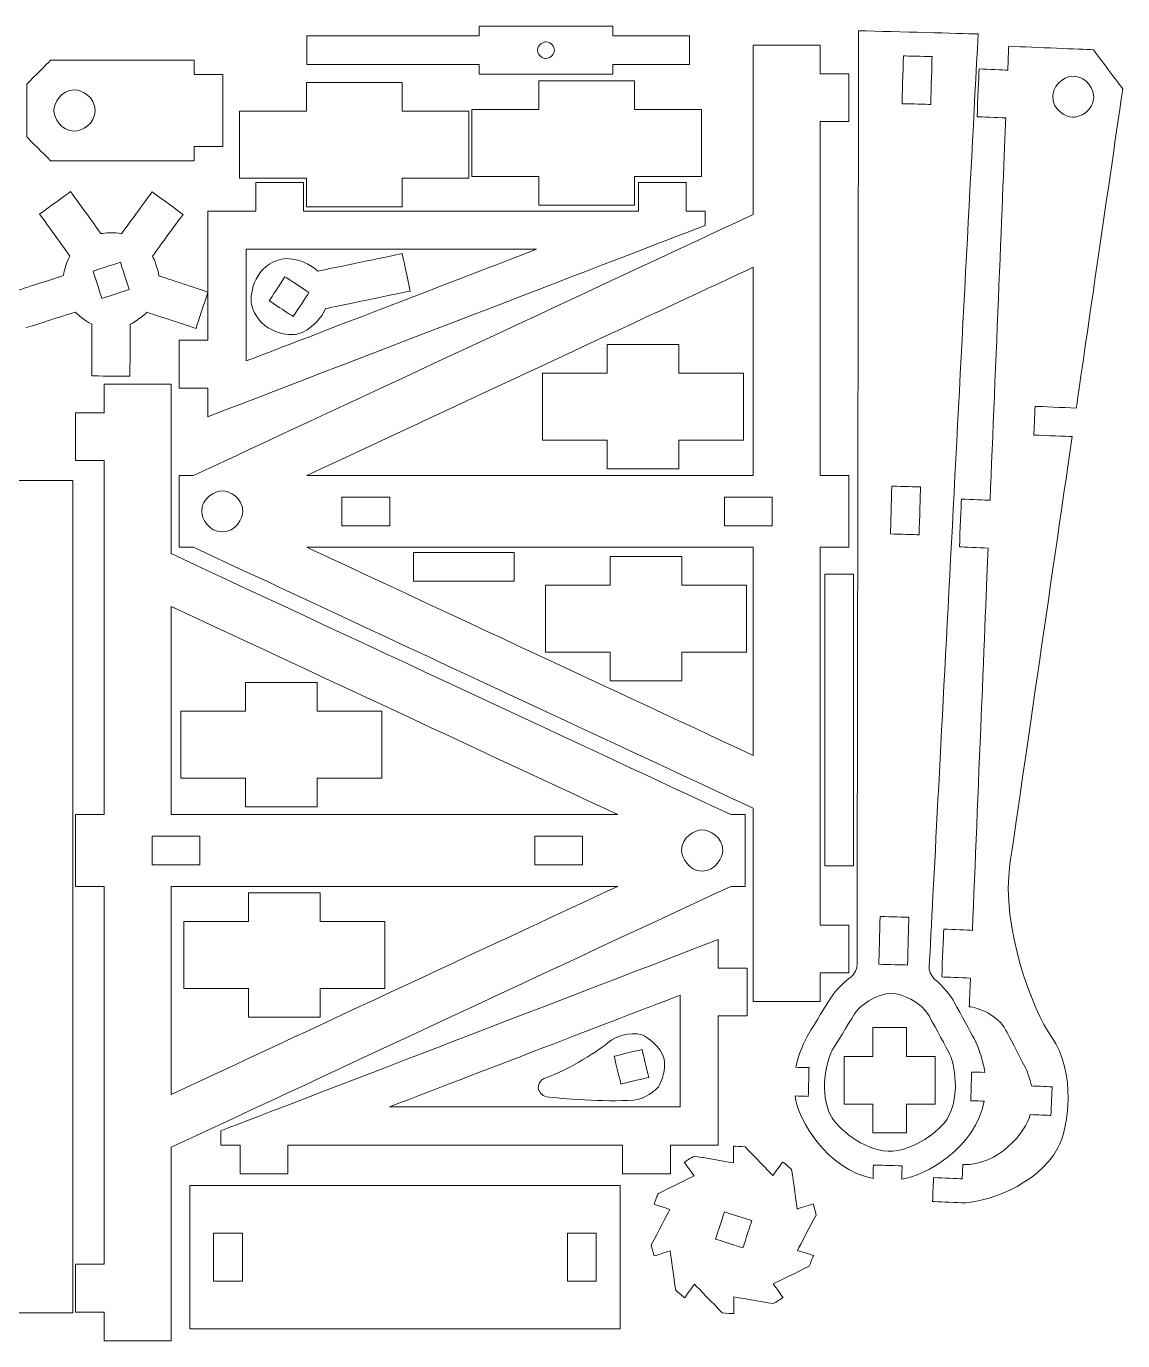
# Model space of a CAD drawing. Header units: millimetres. Extents: x -5059 to 5976, y -2595 to 3315.
# Drawn here: x 1336.5 to 1565.7, y -1954.3 to -1679.5 of the extents above; entities that cross this region are included whole.
import ezdxf

# ---------------------------------------------------------------- set-up
doc = ezdxf.new("R2010")
doc.units = ezdxf.units.MM
doc.header["$MEASUREMENT"] = 0
doc.layers.add('Layer 1', color=7, linetype='Continuous')
doc.layers.add('Make2D$visible$lines', color=7, linetype='Continuous')

msp = doc.modelspace()

# ---------------------------------------------------------------- linework, layer by layer
at = {"layer": 'Layer 1', "color": 18, "lineweight": 9}
for points in [[(1395.1363, -1687.4785), (1395.1363, -1685.4785), (1395.1363, -1682.4785), (1395.1363, -1681.4785)], [(1431.1363, -1681.4785), (1419.1363, -1681.4785), (1401.1363, -1681.4785), (1395.1363, -1681.4785)], [(1431.1363, -1679.4785), (1440.4696, -1679.4785), (1454.4696, -1679.4785), (1459.1363, -1679.4785)], [(1431.1363, -1681.4785), (1431.1363, -1680.8118), (1431.1363, -1679.8118), (1431.1363, -1679.4785)], [(1459.1363, -1679.4785), (1459.1363, -1680.1452), (1459.1363, -1681.1452), (1459.1363, -1681.4785)], [(1459.1363, -1681.4785), (1464.4696, -1681.4785), (1472.4696, -1681.4785), (1475.1363, -1681.4785)], [(1475.1363, -1681.4785), (1475.1363, -1683.4785), (1475.1363, -1686.4785), (1475.1363, -1687.4785)], [(1510.1738, -1875.8033), (1510.2798, -1810.6713), (1510.439, -1712.9731), (1510.492, -1680.4071)], [(1510.492, -1680.4071), (1518.8224, -1680.6321), (1531.3178, -1680.9696), (1535.4829, -1681.0821)], [(1535.4829, -1681.0821), (1532.073, -1746.1245), (1526.9583, -1843.6883), (1525.2534, -1876.2095)], [(1541.6776, -1688.6476), (1541.7459, -1686.9823), (1541.8486, -1684.4844), (1541.8828, -1683.6518)], [(1541.8828, -1683.6518), (1547.7823, -1683.8942), (1556.6315, -1684.2577), (1559.5812, -1684.379)], [(1559.5812, -1684.379), (1561.6241, -1687.1175), (1564.6885, -1691.2254), (1565.7099, -1692.5947)], [(1336.5654, -1691.5877), (1338.232, -1689.9211), (1340.732, -1687.4211), (1341.5654, -1686.5877)], [(1341.5654, -1686.5877), (1351.5654, -1686.5877), (1366.5654, -1686.5877), (1371.5654, -1686.5877)], [(1371.5654, -1686.5877), (1371.5654, -1687.5877), (1371.5654, -1689.0877), (1371.5654, -1689.5877)], [(1519.8535, -1685.6618), (1519.7635, -1688.9939), (1519.6285, -1693.992), (1519.5835, -1695.6581)], [(1525.8514, -1685.8238), (1523.8521, -1685.7698), (1520.8532, -1685.6888), (1519.8535, -1685.6618)], [(1525.5814, -1695.8201), (1525.6714, -1692.488), (1525.8064, -1687.4899), (1525.8514, -1685.8238)], [(1371.5654, -1689.5877), (1373.5654, -1689.5877), (1376.5654, -1689.5877), (1377.5654, -1689.5877)], [(1377.5654, -1689.5877), (1377.5654, -1694.5877), (1377.5654, -1702.0877), (1377.5654, -1704.5877)], [(1395.1363, -1687.4785), (1407.1363, -1687.4785), (1425.1363, -1687.4785), (1431.1363, -1687.4785)], [(1431.1363, -1689.4785), (1431.1363, -1688.8118), (1431.1363, -1687.8118), (1431.1363, -1687.4785)], [(1459.1363, -1689.4785), (1449.803, -1689.4785), (1435.803, -1689.4785), (1431.1363, -1689.4785)], [(1459.1363, -1687.4785), (1459.1363, -1688.1452), (1459.1363, -1689.1452), (1459.1363, -1689.4785)], [(1459.1363, -1687.4785), (1464.4696, -1687.4785), (1472.4696, -1687.4785), (1475.1363, -1687.4785)], [(1535.2721, -1698.3929), (1535.409, -1695.0623), (1535.6142, -1690.0665), (1535.6826, -1688.4012)], [(1535.6826, -1688.4012), (1537.6809, -1688.4834), (1540.6784, -1688.6065), (1541.6776, -1688.6476)], [(1336.5654, -1702.5877), (1336.5654, -1698.9211), (1336.5654, -1693.4211), (1336.5654, -1691.5877)], [(1415.0368, -1691.2343), (1408.3701, -1691.2343), (1398.3701, -1691.2343), (1395.0368, -1691.2343)], [(1395.0368, -1691.2343), (1395.0368, -1693.2343), (1395.0368, -1696.2343), (1395.0368, -1697.2343)], [(1415.0368, -1697.2343), (1415.0368, -1695.2343), (1415.0368, -1692.2343), (1415.0368, -1691.2343)], [(1463.6367, -1690.8909), (1456.97, -1690.8909), (1446.97, -1690.8909), (1443.6367, -1690.8909)], [(1443.6367, -1690.8909), (1443.6367, -1692.8909), (1443.6367, -1695.8909), (1443.6367, -1696.8909)], [(1463.6367, -1696.8909), (1463.6367, -1694.8909), (1463.6367, -1691.8909), (1463.6367, -1690.8909)], [(1565.7099, -1692.5947), (1562.475, -1714.8282), (1557.6226, -1748.1786), (1556.0051, -1759.2953)], [(1381.0368, -1697.2343), (1381.0368, -1701.901), (1381.0368, -1708.901), (1381.0368, -1711.2343)], [(1395.0368, -1697.2343), (1390.3701, -1697.2343), (1383.3701, -1697.2343), (1381.0368, -1697.2343)], [(1429.0368, -1697.2343), (1424.3701, -1697.2343), (1417.3701, -1697.2343), (1415.0368, -1697.2343)], [(1429.0368, -1711.2343), (1429.0368, -1706.5676), (1429.0368, -1699.5676), (1429.0368, -1697.2343)], [(1429.6367, -1696.8909), (1429.6367, -1701.5576), (1429.6367, -1708.5576), (1429.6367, -1710.8909)], [(1443.6367, -1696.8909), (1438.97, -1696.8909), (1431.97, -1696.8909), (1429.6367, -1696.8909)], [(1477.6367, -1696.8909), (1472.97, -1696.8909), (1465.97, -1696.8909), (1463.6367, -1696.8909)], [(1477.6367, -1710.8909), (1477.6367, -1706.2242), (1477.6367, -1699.2242), (1477.6367, -1696.8909)], [(1519.5835, -1695.6581), (1521.5828, -1695.7121), (1524.5817, -1695.7931), (1525.5814, -1695.8201)], [(1541.267, -1698.6392), (1539.2687, -1698.557), (1536.2712, -1698.4339), (1535.2721, -1698.3929)], [(1537.983, -1778.5717), (1539.0777, -1751.9275), (1540.7197, -1711.9612), (1541.267, -1698.6392)], [(1341.5654, -1707.5877), (1339.8987, -1705.9211), (1337.3987, -1703.4211), (1336.5654, -1702.5877)], [(1371.5654, -1704.5877), (1371.5654, -1705.5877), (1371.5654, -1707.0877), (1371.5654, -1707.5877)], [(1377.5654, -1704.5877), (1375.5654, -1704.5877), (1372.5654, -1704.5877), (1371.5654, -1704.5877)], [(1371.5654, -1707.5877), (1361.5654, -1707.5877), (1346.5654, -1707.5877), (1341.5654, -1707.5877)], [(1381.0368, -1711.2343), (1385.7035, -1711.2343), (1392.7035, -1711.2343), (1395.0368, -1711.2343)], [(1384.4477, -1712.1076), (1384.4477, -1714.1076), (1384.4477, -1717.1076), (1384.4477, -1718.1076)], [(1394.4477, -1712.1076), (1391.1144, -1712.1076), (1386.1144, -1712.1076), (1384.4477, -1712.1076)], [(1394.4477, -1718.1076), (1394.4477, -1716.1076), (1394.4477, -1713.1076), (1394.4477, -1712.1076)], [(1395.0368, -1711.2343), (1395.0368, -1713.2343), (1395.0368, -1716.2343), (1395.0368, -1717.2343)], [(1415.0368, -1717.2343), (1415.0368, -1715.2343), (1415.0368, -1712.2343), (1415.0368, -1711.2343)], [(1415.0368, -1711.2343), (1419.7035, -1711.2343), (1426.7035, -1711.2343), (1429.0368, -1711.2343)], [(1429.6367, -1710.8909), (1434.3034, -1710.8909), (1441.3034, -1710.8909), (1443.6367, -1710.8909)], [(1443.6367, -1710.8909), (1443.6367, -1712.8909), (1443.6367, -1715.8909), (1443.6367, -1716.8909)], [(1463.6367, -1716.8909), (1463.6367, -1714.8909), (1463.6367, -1711.8909), (1463.6367, -1710.8909)], [(1463.6367, -1710.8909), (1468.3034, -1710.8909), (1475.3034, -1710.8909), (1477.6367, -1710.8909)], [(1464.4477, -1712.1076), (1464.4477, -1714.1076), (1464.4477, -1717.1076), (1464.4477, -1718.1076)], [(1474.4477, -1712.1076), (1471.1144, -1712.1076), (1466.1144, -1712.1076), (1464.4477, -1712.1076)], [(1474.4477, -1718.1076), (1474.4477, -1716.1076), (1474.4477, -1713.1076), (1474.4477, -1712.1076)], [(1339.2671, -1718.7282), (1341.4291, -1717.1671), (1344.672, -1714.8255), (1345.753, -1714.0449)], [(1345.753, -1714.0449), (1347.8673, -1716.973), (1351.0387, -1721.3651), (1352.0959, -1722.8292)], [(1356.398, -1722.8418), (1358.5294, -1719.9261), (1361.7265, -1715.5527), (1362.7922, -1714.0949)], [(1362.7922, -1714.0949), (1364.945, -1715.6686), (1368.1742, -1718.0293), (1369.2505, -1718.8161)], [(1395.0368, -1717.2343), (1401.7035, -1717.2343), (1411.7035, -1717.2343), (1415.0368, -1717.2343)], [(1443.6367, -1716.8909), (1450.3034, -1716.8909), (1460.3034, -1716.8909), (1463.6367, -1716.8909)], [(1345.61, -1727.5124), (1343.4957, -1724.5844), (1340.3243, -1720.1923), (1339.2671, -1718.7282)], [(1369.2505, -1718.8161), (1367.1191, -1721.7318), (1363.922, -1726.1052), (1362.8563, -1727.563)], [(1374.4477, -1718.1076), (1374.4477, -1727.1076), (1374.4477, -1740.6076), (1374.4477, -1745.1076)], [(1384.4477, -1718.1076), (1381.1144, -1718.1076), (1376.1144, -1718.1076), (1374.4477, -1718.1076)], [(1464.4477, -1718.1076), (1441.1144, -1718.1076), (1406.1144, -1718.1076), (1394.4477, -1718.1076)], [(1478.4477, -1718.1076), (1477.1144, -1718.1076), (1475.1144, -1718.1076), (1474.4477, -1718.1076)], [(1478.4477, -1721.1076), (1478.4477, -1720.1076), (1478.4477, -1718.6076), (1478.4477, -1718.1076)], [(1356.398, -1722.8418), (1354.9649, -1722.5217), (1352.8133, -1722.6733), (1352.0959, -1722.8292)], [(1374.4477, -1761.1076), (1409.1144, -1747.7743), (1461.1144, -1727.7743), (1478.4477, -1721.1076)], [(1344.2685, -1731.6001), (1344.4156, -1730.1391), (1345.2363, -1728.1445), (1345.61, -1727.5124)], [(1364.1737, -1731.6585), (1364.0353, -1730.1966), (1363.2262, -1728.1972), (1362.8563, -1727.563)], [(1382.4477, -1749.4594), (1382.4477, -1741.6755), (1382.4477, -1729.9996), (1382.4477, -1726.1076)], [(1382.4477, -1726.1076), (1402.6859, -1726.1076), (1433.0432, -1726.1076), (1443.1623, -1726.1076)], [(1443.1623, -1726.1076), (1422.9241, -1733.8916), (1392.5668, -1745.5674), (1382.4477, -1749.4594)], [(1389.806, -1728.1704), (1392.821, -1727.5447), (1396.3778, -1729.5301), (1397.4024, -1730.6792)], [(1397.4024, -1730.6792), (1403.3008, -1729.4551), (1412.1481, -1727.619), (1415.0973, -1727.007)], [(1415.0973, -1727.007), (1415.6391, -1729.618), (1416.4519, -1733.5346), (1416.7228, -1734.8401)], [(1356.1555, -1728.8268), (1354.2516, -1729.4392), (1351.3957, -1730.3579), (1350.4437, -1730.6641)], [(1350.4437, -1730.6641), (1351.0562, -1732.568), (1351.9749, -1735.4239), (1352.2811, -1736.3759)], [(1357.9929, -1734.5385), (1357.3804, -1732.6346), (1356.4617, -1729.7787), (1356.1555, -1728.8268)], [(1333.9542, -1734.918), (1337.3923, -1733.8121), (1342.5495, -1732.1531), (1344.2685, -1731.6001)], [(1364.1737, -1731.6585), (1367.6053, -1732.7846), (1372.7527, -1734.4738), (1374.4684, -1735.0368)], [(1390.5695, -1731.8494), (1389.4722, -1733.5215), (1387.8262, -1736.0296), (1387.2775, -1736.8656)], [(1395.5857, -1735.1414), (1393.9137, -1734.0441), (1391.4056, -1732.3981), (1390.5695, -1731.8494)], [(1352.2811, -1736.3759), (1354.185, -1735.7634), (1357.0409, -1734.8447), (1357.9929, -1734.5385)], [(1374.4684, -1735.0368), (1373.637, -1737.5705), (1372.3897, -1741.3711), (1371.974, -1742.638)], [(1392.2937, -1740.1576), (1393.3911, -1738.4856), (1395.0371, -1735.9775), (1395.5857, -1735.1414)], [(1416.7228, -1734.8401), (1410.8246, -1736.0642), (1401.9772, -1737.9003), (1399.028, -1738.5123)], [(1346.7184, -1739.2158), (1343.2803, -1740.3218), (1338.1231, -1741.9807), (1336.404, -1742.5337)], [(1346.7184, -1739.2158), (1347.6896, -1740.3171), (1349.5194, -1741.4591), (1350.1914, -1741.7547)], [(1358.1914, -1741.7782), (1359.539, -1741.1947), (1361.1905, -1739.8074), (1361.6793, -1739.2596)], [(1371.974, -1742.638), (1368.5424, -1741.5119), (1363.3951, -1739.8227), (1361.6793, -1739.2596)], [(1387.2775, -1736.8656), (1388.9496, -1737.9629), (1391.4577, -1739.609), (1392.2937, -1740.1576)], [(1393.0572, -1743.8366), (1396.0722, -1743.2109), (1398.5453, -1739.9742), (1399.028, -1738.5123)], [(1350.1597, -1752.5895), (1350.1703, -1748.9779), (1350.1861, -1743.5605), (1350.1914, -1741.7547)], [(1358.1914, -1741.7782), (1358.1808, -1745.3898), (1358.1649, -1750.8072), (1358.1596, -1752.613)], [(1368.4477, -1745.1076), (1368.4477, -1748.441), (1368.4477, -1753.441), (1368.4477, -1755.1076)], [(1374.4477, -1745.1076), (1372.4477, -1745.1076), (1369.4477, -1745.1076), (1368.4477, -1745.1076)], [(1472.9184, -1745.9824), (1467.9184, -1745.9824), (1460.4184, -1745.9824), (1457.9184, -1745.9824)], [(1457.9184, -1745.9824), (1457.9184, -1747.9824), (1457.9184, -1750.9824), (1457.9184, -1751.9824)], [(1472.9184, -1751.9824), (1472.9184, -1749.9824), (1472.9184, -1746.9824), (1472.9184, -1745.9824)], [(1358.1596, -1752.613), (1355.493, -1752.6051), (1351.493, -1752.5934), (1350.1597, -1752.5895)], [(1457.9184, -1751.9824), (1453.4184, -1751.9824), (1446.6684, -1751.9824), (1444.4184, -1751.9824)], [(1444.4184, -1751.9824), (1444.4184, -1756.6491), (1444.4184, -1763.6491), (1444.4184, -1765.9824)], [(1486.4184, -1751.9824), (1481.9184, -1751.9824), (1475.1684, -1751.9824), (1472.9184, -1751.9824)], [(1486.4184, -1765.9824), (1486.4184, -1761.3158), (1486.4184, -1754.3158), (1486.4184, -1751.9824)], [(1368.4477, -1755.1076), (1370.4477, -1755.1076), (1373.4477, -1755.1076), (1374.4477, -1755.1076)], [(1374.4477, -1755.1076), (1374.4477, -1757.1076), (1374.4477, -1760.1076), (1374.4477, -1761.1076)], [(1547.3896, -1758.9414), (1547.3075, -1760.9396), (1547.1843, -1763.9371), (1547.1432, -1764.9363)], [(1556.0051, -1759.2953), (1553.1332, -1759.1773), (1548.8254, -1759.0003), (1547.3896, -1758.9414)], [(1444.4184, -1765.9824), (1448.9184, -1765.9824), (1455.6684, -1765.9824), (1457.9184, -1765.9824)], [(1457.9184, -1765.9824), (1457.9184, -1767.9824), (1457.9184, -1770.9824), (1457.9184, -1771.9824)], [(1472.9184, -1771.9824), (1472.9184, -1769.9824), (1472.9184, -1766.9824), (1472.9184, -1765.9824)], [(1472.9184, -1765.9824), (1477.4184, -1765.9824), (1484.1684, -1765.9824), (1486.4184, -1765.9824)], [(1555.1365, -1765.2647), (1550.8011, -1795.0617), (1544.298, -1839.7571), (1542.1303, -1854.6556)], [(1547.1432, -1764.9363), (1549.8076, -1765.0458), (1553.8043, -1765.2099), (1555.1365, -1765.2647)], [(1457.9184, -1771.9824), (1462.9184, -1771.9824), (1470.4184, -1771.9824), (1472.9184, -1771.9824)], [(1311.1824, -1774.469), (1322.8491, -1774.469), (1340.3491, -1774.469), (1346.1824, -1774.469)], [(1346.1824, -1774.469), (1346.1824, -1832.469), (1346.1824, -1919.469), (1346.1824, -1948.469)], [(1517.4236, -1775.629), (1517.3336, -1778.961), (1517.1986, -1783.9592), (1517.1536, -1785.6253)], [(1523.4214, -1775.791), (1521.4221, -1775.737), (1518.4232, -1775.656), (1517.4236, -1775.629)], [(1523.1514, -1785.7873), (1523.2414, -1782.4552), (1523.3764, -1777.457), (1523.4214, -1775.791)], [(1531.5775, -1788.317), (1531.7143, -1784.9864), (1531.9196, -1779.9907), (1531.988, -1778.3254)], [(1531.988, -1778.3254), (1533.9863, -1778.4075), (1536.9837, -1778.5306), (1537.983, -1778.5717)], [(1517.1536, -1785.6253), (1519.1529, -1785.6793), (1522.1518, -1785.7603), (1523.1514, -1785.7873)], [(1537.5724, -1788.5633), (1535.5742, -1788.4812), (1532.5767, -1788.358), (1531.5775, -1788.317)], [(1534.2883, -1868.4959), (1535.383, -1841.8517), (1537.025, -1801.8853), (1537.5724, -1788.5633)], [(1417.4502, -1795.4866), (1417.4502, -1793.4866), (1417.4502, -1790.4866), (1417.4502, -1789.4866)], [(1438.4502, -1789.4866), (1431.4502, -1789.4866), (1420.9502, -1789.4866), (1417.4502, -1789.4866)], [(1438.4502, -1789.4866), (1438.4502, -1791.4866), (1438.4502, -1794.4866), (1438.4502, -1795.4866)], [(1473.5629, -1790.3171), (1468.5629, -1790.3171), (1461.0629, -1790.3171), (1458.5629, -1790.3171)], [(1458.5629, -1790.3171), (1458.5629, -1792.3171), (1458.5629, -1795.3171), (1458.5629, -1796.3171)], [(1473.5629, -1796.3171), (1473.5629, -1794.3171), (1473.5629, -1791.3171), (1473.5629, -1790.3171)], [(1509.4574, -1793.9937), (1507.4574, -1793.9937), (1504.4574, -1793.9937), (1503.4574, -1793.9937)], [(1503.4574, -1793.9937), (1503.4574, -1814.327), (1503.4574, -1844.827), (1503.4574, -1854.9937)], [(1509.4574, -1854.9937), (1509.4574, -1834.6604), (1509.4574, -1804.1604), (1509.4574, -1793.9937)], [(1417.4502, -1795.4866), (1424.4502, -1795.4866), (1434.9502, -1795.4866), (1438.4502, -1795.4866)], [(1458.5629, -1796.3171), (1454.0629, -1796.3171), (1447.3129, -1796.3171), (1445.0629, -1796.3171)], [(1445.0629, -1796.3171), (1445.0629, -1800.9838), (1445.0629, -1807.9838), (1445.0629, -1810.3171)], [(1487.0629, -1796.3171), (1482.5629, -1796.3171), (1475.8129, -1796.3171), (1473.5629, -1796.3171)], [(1487.0629, -1810.3171), (1487.0629, -1805.6505), (1487.0629, -1798.6505), (1487.0629, -1796.3171)], [(1445.0629, -1810.3171), (1449.5629, -1810.3171), (1456.3129, -1810.3171), (1458.5629, -1810.3171)], [(1458.5629, -1810.3171), (1458.5629, -1812.3171), (1458.5629, -1815.3171), (1458.5629, -1816.3171)], [(1473.5629, -1816.3171), (1473.5629, -1814.3171), (1473.5629, -1811.3171), (1473.5629, -1810.3171)], [(1473.5629, -1810.3171), (1478.0629, -1810.3171), (1484.8129, -1810.3171), (1487.0629, -1810.3171)], [(1458.5629, -1816.3171), (1463.5629, -1816.3171), (1471.0629, -1816.3171), (1473.5629, -1816.3171)], [(1397.3018, -1816.6601), (1392.3018, -1816.6601), (1384.8018, -1816.6601), (1382.3018, -1816.6601)], [(1382.3018, -1816.6601), (1382.3018, -1818.6601), (1382.3018, -1821.6601), (1382.3018, -1822.6601)], [(1397.3018, -1822.6601), (1397.3018, -1820.6601), (1397.3018, -1817.6601), (1397.3018, -1816.6601)], [(1382.3018, -1822.6601), (1377.8018, -1822.6601), (1371.0518, -1822.6601), (1368.8018, -1822.6601)], [(1368.8018, -1822.6601), (1368.8018, -1827.3268), (1368.8018, -1834.3268), (1368.8018, -1836.6601)], [(1410.8018, -1822.6601), (1406.3018, -1822.6601), (1399.5518, -1822.6601), (1397.3018, -1822.6601)], [(1410.8018, -1836.6601), (1410.8018, -1831.9935), (1410.8018, -1824.9935), (1410.8018, -1822.6601)], [(1368.8018, -1836.6601), (1373.3018, -1836.6601), (1380.0518, -1836.6601), (1382.3018, -1836.6601)], [(1382.3018, -1836.6601), (1382.3018, -1838.6601), (1382.3018, -1841.6601), (1382.3018, -1842.6601)], [(1397.3018, -1842.6601), (1397.3018, -1840.6601), (1397.3018, -1837.6601), (1397.3018, -1836.6601)], [(1397.3018, -1836.6601), (1401.8018, -1836.6601), (1408.5518, -1836.6601), (1410.8018, -1836.6601)], [(1382.3018, -1842.6601), (1387.3018, -1842.6601), (1394.8018, -1842.6601), (1397.3018, -1842.6601)], [(1503.4574, -1854.9937), (1505.4574, -1854.9937), (1508.4574, -1854.9937), (1509.4574, -1854.9937)], [(1542.1303, -1854.6556), (1540.2114, -1867.8437), (1546.9541, -1885.3137), (1550.8053, -1890.7517)], [(1397.9463, -1860.642), (1392.9463, -1860.642), (1385.4463, -1860.642), (1382.9463, -1860.642)], [(1382.9463, -1860.642), (1382.9463, -1862.642), (1382.9463, -1865.642), (1382.9463, -1866.642)], [(1397.9463, -1866.642), (1397.9463, -1864.642), (1397.9463, -1861.642), (1397.9463, -1860.642)], [(1514.9936, -1865.5961), (1514.9036, -1868.9282), (1514.7686, -1873.9264), (1514.7236, -1875.5925)], [(1520.9914, -1865.7581), (1518.9922, -1865.7041), (1515.9932, -1865.6231), (1514.9936, -1865.5961)], [(1520.7214, -1875.7545), (1520.8114, -1872.4224), (1520.9464, -1867.4242), (1520.9914, -1865.7581)], [(1382.9463, -1866.642), (1378.4463, -1866.642), (1371.6963, -1866.642), (1369.4463, -1866.642)], [(1369.4463, -1866.642), (1369.4463, -1871.3087), (1369.4463, -1878.3087), (1369.4463, -1880.642)], [(1411.4463, -1866.642), (1406.9463, -1866.642), (1400.1963, -1866.642), (1397.9463, -1866.642)], [(1411.4463, -1880.642), (1411.4463, -1875.9754), (1411.4463, -1868.9754), (1411.4463, -1866.642)], [(1527.8828, -1878.2411), (1528.0197, -1874.9106), (1528.225, -1869.9148), (1528.2934, -1868.2495)], [(1528.2934, -1868.2495), (1530.2916, -1868.3316), (1533.2891, -1868.4548), (1534.2883, -1868.4959)], [(1481.1657, -1870.4042), (1446.499, -1883.7375), (1394.499, -1903.7375), (1377.1657, -1910.4042)], [(1481.1657, -1876.4042), (1481.1657, -1874.4042), (1481.1657, -1871.4042), (1481.1657, -1870.4042)], [(1487.1657, -1876.4042), (1485.1657, -1876.4042), (1482.1657, -1876.4042), (1481.1657, -1876.4042)], [(1487.1657, -1886.4042), (1487.1657, -1883.0708), (1487.1657, -1878.0708), (1487.1657, -1876.4042)], [(1508.8649, -1878.2764), (1509.7358, -1877.682), (1510.1729, -1876.3305), (1510.1738, -1875.8033)], [(1514.7236, -1875.5925), (1516.7229, -1875.6465), (1519.7218, -1875.7275), (1520.7214, -1875.7545)], [(1525.2534, -1876.2106), (1525.1981, -1877.2638), (1526.0084, -1878.4308), (1526.4273, -1878.751)], [(1504.5344, -1882.82), (1505.6537, -1880.9968), (1507.9807, -1878.8795), (1508.8644, -1878.2767)], [(1526.4273, -1878.751), (1528.1266, -1880.0502), (1529.9956, -1882.5804), (1530.5052, -1883.5207)], [(1533.8777, -1878.4874), (1531.8795, -1878.4053), (1528.882, -1878.2822), (1527.8828, -1878.2411)], [(1533.6315, -1884.4823), (1533.7136, -1882.4841), (1533.8367, -1879.4866), (1533.8777, -1878.4874)], [(1369.4463, -1880.642), (1373.9463, -1880.642), (1380.6963, -1880.642), (1382.9463, -1880.642)], [(1382.9463, -1880.642), (1382.9463, -1882.642), (1382.9463, -1885.642), (1382.9463, -1886.642)], [(1397.9463, -1886.642), (1397.9463, -1884.642), (1397.9463, -1881.642), (1397.9463, -1880.642)], [(1397.9463, -1880.642), (1402.4463, -1880.642), (1409.1963, -1880.642), (1411.4463, -1880.642)], [(1412.4511, -1905.4042), (1432.6893, -1897.6203), (1463.0466, -1885.9444), (1473.1657, -1882.0524)], [(1473.1657, -1882.0524), (1473.1657, -1889.8363), (1473.1657, -1901.5122), (1473.1657, -1905.4042)], [(1500.0039, -1890.1996), (1501.514, -1887.7397), (1503.7793, -1884.05), (1504.5344, -1882.82)], [(1530.5057, -1883.5215), (1531.8811, -1886.0596), (1533.944, -1889.8666), (1534.6317, -1891.1357)], [(1541.2344, -1889.2986), (1539.627, -1886.23), (1535.362, -1884.5534), (1533.6315, -1884.4823)], [(1382.9463, -1886.642), (1387.9463, -1886.642), (1395.4463, -1886.642), (1397.9463, -1886.642)], [(1481.1657, -1886.4042), (1483.1657, -1886.4042), (1486.1657, -1886.4042), (1487.1657, -1886.4042)], [(1481.1657, -1913.4042), (1481.1657, -1904.4042), (1481.1657, -1890.9042), (1481.1657, -1886.4042)], [(1509.6477, -1885.9592), (1508.1375, -1888.4191), (1505.8722, -1892.1088), (1505.1171, -1893.3388)], [(1529.356, -1893.9935), (1527.9809, -1891.4556), (1525.9181, -1887.649), (1525.2305, -1886.3801)], [(1497.362, -1897.1316), (1497.8065, -1894.655), (1499.3452, -1891.2725), (1500.0033, -1890.2004)], [(1520.4995, -1888.8406), (1518.1662, -1888.8406), (1514.6662, -1888.8406), (1513.4995, -1888.8406)], [(1513.4995, -1888.8406), (1513.4995, -1890.8406), (1513.4995, -1893.8406), (1513.4995, -1894.8406)], [(1520.4995, -1894.8406), (1520.4995, -1892.8406), (1520.4995, -1889.8406), (1520.4995, -1888.8406)], [(1545.253, -1896.9699), (1543.9134, -1894.4128), (1541.9042, -1890.5771), (1541.2344, -1889.2986)], [(1444.8946, -1899.4011), (1449.9169, -1897.7384), (1456.4352, -1893.4529), (1458.4388, -1891.7259)], [(1465.2114, -1893.4018), (1463.2685, -1893.8764), (1460.3542, -1894.5884), (1459.3828, -1894.8257)], [(1466.6352, -1899.2304), (1466.1606, -1897.2876), (1465.4487, -1894.3733), (1465.2114, -1893.4018)], [(1534.6317, -1891.1357), (1535.8303, -1893.3475), (1536.7398, -1896.95), (1536.895, -1898.1983)], [(1459.3828, -1894.8257), (1459.8574, -1896.7686), (1460.5693, -1899.6829), (1460.8066, -1900.6543)], [(1513.4995, -1894.8406), (1511.4995, -1894.8406), (1508.4995, -1894.8406), (1507.4995, -1894.8406)], [(1507.4995, -1894.8406), (1507.4995, -1898.1739), (1507.4995, -1903.1739), (1507.4995, -1904.8406)], [(1526.4995, -1894.8406), (1524.4995, -1894.8406), (1521.4995, -1894.8406), (1520.4995, -1894.8406)], [(1526.4995, -1904.8406), (1526.4995, -1901.5072), (1526.4995, -1896.5072), (1526.4995, -1894.8406)], [(1500.1347, -1897.2065), (1499.2106, -1897.1815), (1497.8242, -1897.1441), (1497.362, -1897.1316)], [(1499.9727, -1903.2043), (1500.0267, -1901.205), (1500.1077, -1898.2061), (1500.1347, -1897.2065)], [(1534.1223, -1898.1245), (1534.0683, -1900.1237), (1533.9873, -1903.1227), (1533.9603, -1904.1223)], [(1536.895, -1898.1994), (1535.9709, -1898.1744), (1534.5845, -1898.137), (1534.1223, -1898.1245)], [(1546.638, -1901.0303), (1546.3861, -1899.6052), (1545.5888, -1897.6109), (1545.253, -1896.9699)], [(1460.8066, -1900.6543), (1462.7495, -1900.1797), (1465.6638, -1899.4677), (1466.6352, -1899.2304)], [(1550.9595, -1901.2078), (1549.5189, -1901.1486), (1547.3582, -1901.0599), (1546.638, -1901.0303)], [(1550.7132, -1907.2028), (1550.7953, -1905.2044), (1550.9184, -1902.207), (1550.9595, -1901.2078)], [(1463.4353, -1904.015), (1457.3455, -1904.3867), (1448.2607, -1903.7105), (1445.2407, -1903.2797)], [(1513.5147, -1920.3499), (1503.8487, -1918.6152), (1497.8052, -1908.0022), (1497.2, -1903.1294)], [(1497.2, -1903.1294), (1498.1243, -1903.1544), (1499.5106, -1903.1918), (1499.9727, -1903.2043)], [(1536.733, -1904.1972), (1534.9984, -1913.8632), (1524.3855, -1919.9066), (1519.5128, -1920.5119)], [(1533.9603, -1904.1223), (1534.8846, -1904.1472), (1536.271, -1904.1847), (1536.733, -1904.1972)], [(1473.1657, -1905.4042), (1452.9275, -1905.4042), (1422.5702, -1905.4042), (1412.4511, -1905.4042)], [(1507.4995, -1904.8406), (1509.4995, -1904.8406), (1512.4995, -1904.8406), (1513.4995, -1904.8406)], [(1513.4995, -1904.8406), (1513.4995, -1906.8406), (1513.4995, -1909.8406), (1513.4995, -1910.8406)], [(1520.4995, -1910.8406), (1520.4995, -1908.8406), (1520.4995, -1905.8406), (1520.4995, -1904.8406)], [(1520.4995, -1904.8406), (1522.4995, -1904.8406), (1525.4995, -1904.8406), (1526.4995, -1904.8406)], [(1532.2767, -1917.4545), (1539.7782, -1917.7627), (1545.4373, -1910.6557), (1546.3916, -1907.0252)], [(1546.3916, -1907.0252), (1547.8322, -1907.0844), (1549.9929, -1907.1732), (1550.7132, -1907.2028)], [(1377.1657, -1910.4042), (1377.1657, -1911.4042), (1377.1657, -1912.9042), (1377.1657, -1913.4042)], [(1513.4995, -1910.8406), (1515.8328, -1910.8406), (1519.3328, -1910.8406), (1520.4995, -1910.8406)], [(1377.1657, -1913.4042), (1378.499, -1913.4042), (1380.499, -1913.4042), (1381.1657, -1913.4042)], [(1381.1657, -1913.4042), (1381.1657, -1915.4042), (1381.1657, -1918.4042), (1381.1657, -1919.4042)], [(1391.1657, -1913.4042), (1414.499, -1913.4042), (1449.499, -1913.4042), (1461.1657, -1913.4042)], [(1391.1657, -1919.4042), (1391.1657, -1917.4042), (1391.1657, -1914.4042), (1391.1657, -1913.4042)], [(1461.1657, -1913.4042), (1461.1657, -1915.4042), (1461.1657, -1918.4042), (1461.1657, -1919.4042)], [(1471.1657, -1919.4042), (1471.1657, -1917.4042), (1471.1657, -1914.4042), (1471.1657, -1913.4042)], [(1471.1657, -1913.4042), (1474.499, -1913.4042), (1479.499, -1913.4042), (1481.1657, -1913.4042)], [(1486.7582, -1913.7863), (1485.9516, -1913.6756), (1484.734, -1913.6226), (1484.3269, -1913.6238)], [(1484.3371, -1917.1238), (1484.3337, -1915.9571), (1484.3286, -1914.2071), (1484.3269, -1913.6238)], [(1486.7582, -1913.7863), (1488.6968, -1915.782), (1491.6046, -1918.7756), (1492.5739, -1919.7734)], [(1476.113, -1915.6985), (1475.3953, -1916.0831), (1474.3791, -1916.7559), (1474.0505, -1916.9962)], [(1476.116, -1919.8217), (1475.4275, -1918.8798), (1474.3947, -1917.4671), (1474.0505, -1916.9962)], [(1476.113, -1915.6985), (1478.8544, -1916.1736), (1482.9664, -1916.8862), (1484.3371, -1917.1238)], [(1492.5739, -1919.7734), (1493.2569, -1918.8276), (1494.2814, -1917.4088), (1494.6229, -1916.9358)], [(1496.4944, -1918.4965), (1495.9068, -1917.9327), (1494.9529, -1917.1742), (1494.6229, -1916.9358)], [(1513.5896, -1917.5772), (1513.5647, -1918.5015), (1513.5272, -1919.8877), (1513.5147, -1920.3499)], [(1519.5874, -1917.7392), (1517.5882, -1917.6852), (1514.5893, -1917.6042), (1513.5896, -1917.5772)], [(1519.5126, -1920.5108), (1519.5375, -1919.5869), (1519.575, -1918.2011), (1519.5874, -1917.7392)], [(1532.1536, -1920.452), (1532.1947, -1919.4528), (1532.2562, -1917.9541), (1532.2767, -1917.4545)], [(1381.1657, -1919.4042), (1384.499, -1919.4042), (1389.499, -1919.4042), (1391.1657, -1919.4042)], [(1461.1657, -1919.4042), (1464.499, -1919.4042), (1469.499, -1919.4042), (1471.1657, -1919.4042)], [(1468.6248, -1923.5026), (1471.1219, -1922.2756), (1474.8675, -1920.4352), (1476.116, -1919.8217)], [(1496.4944, -1918.4965), (1496.8896, -1921.2505), (1497.4826, -1925.3815), (1497.6802, -1926.7585)], [(1525.9534, -1925.2014), (1526.0218, -1923.5362), (1526.1244, -1921.0384), (1526.1587, -1920.2057)], [(1526.1587, -1920.2057), (1528.1571, -1920.2878), (1531.1545, -1920.4109), (1532.1536, -1920.452)], [(1370.6557, -1921.8316), (1400.6557, -1921.8316), (1445.6557, -1921.8316), (1460.6557, -1921.8316)], [(1370.6557, -1951.8316), (1370.6557, -1941.8316), (1370.6557, -1926.8316), (1370.6557, -1921.8316)], [(1460.6557, -1921.8316), (1460.6557, -1931.8316), (1460.6557, -1946.8316), (1460.6557, -1951.8316)], [(1467.7189, -1925.7648), (1467.9682, -1924.9896), (1468.4475, -1923.8691), (1468.6248, -1923.5026)], [(1471.0507, -1926.8365), (1469.9401, -1926.4793), (1468.2742, -1925.9434), (1467.7189, -1925.7648)], [(1497.6802, -1926.7585), (1498.7887, -1926.3947), (1500.4515, -1925.8491), (1501.0057, -1925.6672)], [(1501.6025, -1928.0298), (1501.4585, -1927.2284), (1501.1327, -1926.054), (1501.0057, -1925.6672)], [(1531.9483, -1925.4478), (1529.9501, -1925.3657), (1526.9525, -1925.2426), (1525.9534, -1925.2014)], [(1467.1538, -1934.2177), (1468.4528, -1931.7573), (1470.4013, -1928.0667), (1471.0507, -1926.8365)], [(1482.441, -1927.3492), (1481.8285, -1929.2531), (1480.9098, -1932.109), (1480.6036, -1933.0609)], [(1488.1527, -1929.1865), (1486.2488, -1928.5741), (1483.3929, -1927.6554), (1482.441, -1927.3492)], [(1486.3154, -1934.8983), (1486.9278, -1932.9944), (1487.8465, -1930.1385), (1488.1527, -1929.1865)], [(1501.6025, -1928.0298), (1500.3035, -1930.4902), (1498.3551, -1934.1807), (1497.7056, -1935.4109)], [(1375.6557, -1931.8316), (1375.6557, -1935.1649), (1375.6557, -1940.1649), (1375.6557, -1941.8316)], [(1381.6557, -1931.8316), (1379.6557, -1931.8316), (1376.6557, -1931.8316), (1375.6557, -1931.8316)], [(1381.6557, -1941.8316), (1381.6557, -1938.4982), (1381.6557, -1933.4982), (1381.6557, -1931.8316)], [(1455.6557, -1931.8316), (1453.6557, -1931.8316), (1450.6557, -1931.8316), (1449.6557, -1931.8316)], [(1449.6557, -1931.8316), (1449.6557, -1935.1649), (1449.6557, -1940.1649), (1449.6557, -1941.8316)], [(1455.6557, -1941.8316), (1455.6557, -1938.4982), (1455.6557, -1933.4982), (1455.6557, -1931.8316)], [(1467.1538, -1934.2177), (1467.2978, -1935.0191), (1467.6237, -1936.1935), (1467.7506, -1936.5803)], [(1480.6036, -1933.0609), (1482.5075, -1933.6734), (1485.3634, -1934.5921), (1486.3154, -1934.8983)], [(1471.0761, -1935.489), (1469.9676, -1935.8528), (1468.3049, -1936.3984), (1467.7506, -1936.5803)], [(1472.262, -1943.751), (1471.8667, -1940.997), (1471.2738, -1936.866), (1471.0761, -1935.489)], [(1497.7056, -1935.4109), (1498.8162, -1935.7682), (1500.4821, -1936.3041), (1501.0374, -1936.4827)], [(1500.1315, -1938.7449), (1500.4861, -1938.0119), (1500.9128, -1936.8703), (1501.0374, -1936.4827)], [(1500.1315, -1938.7449), (1497.6345, -1939.9719), (1493.8889, -1941.8123), (1492.6403, -1942.4258)], [(1375.6557, -1941.8316), (1377.6557, -1941.8316), (1380.6557, -1941.8316), (1381.6557, -1941.8316)], [(1449.6557, -1941.8316), (1451.6557, -1941.8316), (1454.6557, -1941.8316), (1455.6557, -1941.8316)], [(1476.1824, -1942.474), (1475.4994, -1943.4199), (1474.475, -1944.8387), (1474.1335, -1945.3116)], [(1481.9981, -1948.4611), (1480.0595, -1946.4654), (1477.1517, -1943.4719), (1476.1824, -1942.474)], [(1492.6403, -1942.4258), (1493.3288, -1943.3676), (1494.3616, -1944.7804), (1494.7059, -1945.2513)], [(1472.262, -1943.751), (1472.8495, -1944.3147), (1473.8034, -1945.0733), (1474.1335, -1945.3116)], [(1492.6433, -1946.549), (1489.9019, -1946.0739), (1485.7899, -1945.3612), (1484.4192, -1945.1237)], [(1484.4192, -1945.1237), (1484.4226, -1946.2903), (1484.4278, -1948.0403), (1484.4295, -1948.6237)], [(1492.6433, -1946.549), (1493.361, -1946.1644), (1494.3772, -1945.4916), (1494.7059, -1945.2513)], [(1346.1824, -1948.469), (1334.5158, -1948.469), (1317.0158, -1948.469), (1311.1824, -1948.469)], [(1481.9981, -1948.4611), (1482.8048, -1948.5719), (1484.0223, -1948.6249), (1484.4295, -1948.6237)], [(1460.6557, -1951.8316), (1430.6557, -1951.8316), (1385.6557, -1951.8316), (1370.6557, -1951.8316)]]:
    msp.add_open_spline(points, degree=3, dxfattribs=at)
for points in [[(1443.3863, -1684.4785), (1443.3863, -1683.3118), (1444.553, -1682.7285), (1445.1363, -1682.7285), (1445.1363, -1682.7285), (1446.303, -1682.7285), (1446.8863, -1683.8952), (1446.8863, -1684.4785)], [(1443.3863, -1684.4785), (1443.3863, -1685.6452), (1444.553, -1686.2285), (1445.1363, -1686.2285), (1445.1363, -1686.2285), (1446.303, -1686.2285), (1446.8863, -1685.0618), (1446.8863, -1684.4785)], [(1555.5455, -1689.9179), (1552.6812, -1689.8002), (1551.1314, -1692.6057), (1551.0725, -1694.0378), (1551.0725, -1694.0378), (1550.9549, -1696.902), (1553.7603, -1698.4518), (1555.1924, -1698.5107)], [(1555.5455, -1689.9179), (1558.4097, -1690.0356), (1559.7241, -1692.9587), (1559.6654, -1694.3908), (1559.6654, -1694.3908), (1559.5477, -1697.2551), (1556.6245, -1698.5695), (1555.1924, -1698.5107)], [(1350.8654, -1697.0877), (1350.8654, -1694.2211), (1347.9987, -1692.7877), (1346.5654, -1692.7877), (1346.5654, -1692.7877), (1343.6987, -1692.7877), (1342.2654, -1695.6544), (1342.2654, -1697.0877)], [(1350.8654, -1697.0877), (1350.8654, -1699.9544), (1347.9987, -1701.3877), (1346.5654, -1701.3877), (1346.5654, -1701.3877), (1343.6987, -1701.3877), (1342.2654, -1698.5211), (1342.2654, -1697.0877)], [(1389.806, -1728.1704), (1384.5839, -1729.2541), (1383.0566, -1735.0181), (1383.5985, -1737.6291), (1383.5985, -1737.6291), (1384.6822, -1742.8512), (1390.4462, -1744.3785), (1393.0572, -1743.8366)], [(1525.23, -1886.3793), (1523.5794, -1883.3341), (1519.2918, -1881.7181), (1517.5605, -1881.6713), (1517.5605, -1881.6713), (1514.0981, -1881.5778), (1510.5544, -1884.4826), (1509.6482, -1885.9584)], [(1469.809, -1895.3669), (1469.1887, -1892.8272), (1466.3887, -1890.7601), (1465.1437, -1890.3615), (1465.1437, -1890.3615), (1462.654, -1889.5643), (1459.4288, -1890.8724), (1458.4388, -1891.7259)], [(1516.6695, -1914.6593), (1511.2829, -1914.5138), (1506.0223, -1909.7033), (1504.7387, -1907.3345), (1504.7387, -1907.3345), (1502.1713, -1902.5967), (1503.7069, -1895.6357), (1505.1167, -1893.3396)], [(1550.8053, -1890.7517), (1556.0844, -1898.2061), (1554.3621, -1909.9589), (1552.1811, -1913.9718), (1552.1811, -1913.9718), (1547.8194, -1921.9974), (1536.5117, -1925.6353), (1531.9483, -1925.4478)], [(1469.809, -1895.3669), (1470.3269, -1897.4865), (1469.2913, -1900.3028), (1468.644, -1901.181), (1468.644, -1901.181), (1467.3495, -1902.9374), (1464.5243, -1903.9486), (1463.4353, -1904.015)], [(1516.6695, -1914.6593), (1522.0562, -1914.8048), (1527.5688, -1910.2853), (1528.9785, -1907.9892), (1528.9785, -1907.9892), (1531.7978, -1903.3969), (1530.6401, -1896.3631), (1529.3565, -1893.9943)], [(1445.2407, -1903.2797), (1444.1949, -1903.1304), (1443.5781, -1902.0036), (1443.5311, -1901.4774), (1443.5311, -1901.4774), (1443.4373, -1900.4252), (1444.3932, -1899.567), (1444.8946, -1899.4011)]]:
    msp.add_open_spline(points, degree=3, knots=[0, 0, 0, 0, 0.33333333, 0.33333333, 0.33333333, 0.33333333, 1, 1, 1, 1], dxfattribs=at)
at = {"layer": 'Make2D$visible$lines', "color": 18, "lineweight": 9}
for points in [[(1502.4562, -1683.3962), (1497.7896, -1683.3962), (1490.7896, -1683.3962), (1488.4562, -1683.3962)], [(1488.4562, -1683.3962), (1488.4562, -1695.2102), (1488.4562, -1712.9312), (1488.4562, -1718.8382)], [(1502.4562, -1689.3962), (1502.4562, -1687.3962), (1502.4562, -1684.3962), (1502.4562, -1683.3962)], [(1508.4562, -1689.3962), (1506.4562, -1689.3962), (1503.4562, -1689.3962), (1502.4562, -1689.3962)], [(1508.4562, -1699.3962), (1508.4562, -1696.0628), (1508.4562, -1691.0628), (1508.4562, -1689.3962)], [(1502.4562, -1773.3962), (1502.4562, -1748.7295), (1502.4562, -1711.7295), (1502.4562, -1699.3962)], [(1502.4562, -1699.3962), (1504.4562, -1699.3962), (1507.4562, -1699.3962), (1508.4562, -1699.3962)], [(1488.4562, -1718.8382), (1449.4562, -1737.0242), (1390.9562, -1764.3032), (1371.4562, -1773.3962)], [(1395.1183, -1773.3962), (1426.2309, -1758.8881), (1472.8999, -1737.126), (1488.4562, -1729.8719)], [(1488.4562, -1729.8719), (1488.4562, -1744.38), (1488.4562, -1766.1421), (1488.4562, -1773.3962)], [(1352.7848, -1760.2963), (1352.7848, -1758.2963), (1352.7848, -1755.2963), (1352.7848, -1754.2963)], [(1352.7848, -1754.2963), (1357.4515, -1754.2963), (1364.4515, -1754.2963), (1366.7848, -1754.2963)], [(1366.7848, -1754.2963), (1366.7848, -1766.1103), (1366.7848, -1783.8313), (1366.7848, -1789.7383)], [(1346.7848, -1770.2963), (1346.7848, -1766.963), (1346.7848, -1761.963), (1346.7848, -1760.2963)], [(1346.7848, -1760.2963), (1348.7848, -1760.2963), (1351.7848, -1760.2963), (1352.7848, -1760.2963)], [(1352.7848, -1770.2963), (1350.7848, -1770.2963), (1347.7848, -1770.2963), (1346.7848, -1770.2963)], [(1352.7848, -1844.2963), (1352.7848, -1819.6297), (1352.7848, -1782.6297), (1352.7848, -1770.2963)], [(1371.4562, -1773.3962), (1370.4562, -1773.3962), (1368.9562, -1773.3962), (1368.4562, -1773.3962)], [(1368.4562, -1773.3962), (1368.4562, -1778.3962), (1368.4562, -1785.8962), (1368.4562, -1788.3962)], [(1488.4562, -1773.3962), (1457.3436, -1773.3962), (1410.6746, -1773.3962), (1395.1183, -1773.3962)], [(1508.4562, -1773.3962), (1506.4562, -1773.3962), (1503.4562, -1773.3962), (1502.4562, -1773.3962)], [(1508.4562, -1788.3962), (1508.4562, -1783.3962), (1508.4562, -1775.8962), (1508.4562, -1773.3962)], [(1402.4562, -1777.8962), (1405.7896, -1777.8962), (1410.7896, -1777.8962), (1412.4562, -1777.8962)], [(1402.4562, -1783.8962), (1402.4562, -1781.8962), (1402.4562, -1778.8962), (1402.4562, -1777.8962)], [(1412.4562, -1777.8962), (1412.4562, -1779.8962), (1412.4562, -1782.8962), (1412.4562, -1783.8962)], [(1482.4562, -1777.8964), (1485.7896, -1777.8964), (1490.7896, -1777.8964), (1492.4562, -1777.8964)], [(1482.4562, -1783.896), (1482.4562, -1781.8961), (1482.4562, -1778.8963), (1482.4562, -1777.8964)], [(1492.4562, -1777.8964), (1492.4562, -1779.8962), (1492.4562, -1782.896), (1492.4562, -1783.896)], [(1412.4562, -1783.8962), (1409.1229, -1783.8962), (1404.1229, -1783.8962), (1402.4562, -1783.8962)], [(1492.4562, -1783.896), (1489.1229, -1783.896), (1484.1229, -1783.896), (1482.4562, -1783.896)], [(1368.4562, -1788.3962), (1369.4562, -1788.3962), (1370.9562, -1788.3962), (1371.4562, -1788.3962)], [(1371.4562, -1788.3962), (1410.4562, -1806.5822), (1468.9562, -1833.8612), (1488.4562, -1842.9542)], [(1488.4562, -1831.9204), (1457.3436, -1817.4123), (1410.6746, -1795.6502), (1395.1183, -1788.3962)], [(1395.1183, -1788.3962), (1426.2309, -1788.3962), (1472.8999, -1788.3962), (1488.4562, -1788.3962)], [(1488.4562, -1788.3962), (1488.4562, -1802.9042), (1488.4562, -1824.6663), (1488.4562, -1831.9204)], [(1502.4562, -1867.3962), (1502.4562, -1841.0628), (1502.4562, -1801.5628), (1502.4562, -1788.3962)], [(1502.4562, -1788.3962), (1504.4562, -1788.3962), (1507.4562, -1788.3962), (1508.4562, -1788.3962)], [(1366.7848, -1789.7383), (1405.7848, -1807.9243), (1464.2848, -1835.2033), (1483.7848, -1844.2963)], [(1366.7848, -1800.7721), (1366.7848, -1815.2802), (1366.7848, -1837.0423), (1366.7848, -1844.2963)], [(1460.1228, -1844.2963), (1429.0102, -1829.7882), (1382.3412, -1808.0261), (1366.7848, -1800.7721)], [(1488.4562, -1842.9542), (1488.4562, -1856.4348), (1488.4562, -1876.6558), (1488.4562, -1883.3962)], [(1346.7848, -1859.2963), (1346.7848, -1854.2963), (1346.7848, -1846.7963), (1346.7848, -1844.2963)], [(1346.7848, -1844.2963), (1348.7848, -1844.2963), (1351.7848, -1844.2963), (1352.7848, -1844.2963)], [(1366.7848, -1844.2963), (1397.8975, -1844.2963), (1444.5665, -1844.2963), (1460.1228, -1844.2963)], [(1483.7848, -1844.2963), (1484.7848, -1844.2963), (1486.2848, -1844.2963), (1486.7848, -1844.2963)], [(1486.7848, -1844.2963), (1486.7848, -1849.2963), (1486.7848, -1856.7963), (1486.7848, -1859.2963)], [(1362.7848, -1848.7965), (1362.7848, -1850.7964), (1362.7848, -1853.7962), (1362.7848, -1854.7961)], [(1372.7848, -1848.7965), (1369.4515, -1848.7965), (1364.4515, -1848.7965), (1362.7848, -1848.7965)], [(1372.7848, -1854.7961), (1372.7848, -1852.7963), (1372.7848, -1849.7965), (1372.7848, -1848.7965)], [(1442.7848, -1848.7963), (1442.7848, -1850.7963), (1442.7848, -1853.7963), (1442.7848, -1854.7963)], [(1452.7848, -1848.7963), (1449.4515, -1848.7963), (1444.4515, -1848.7963), (1442.7848, -1848.7963)], [(1452.7848, -1854.7963), (1452.7848, -1852.7963), (1452.7848, -1849.7963), (1452.7848, -1848.7963)], [(1362.7848, -1854.7961), (1366.1182, -1854.7961), (1371.1182, -1854.7961), (1372.7848, -1854.7961)], [(1442.7848, -1854.7963), (1446.1182, -1854.7963), (1451.1182, -1854.7963), (1452.7848, -1854.7963)], [(1352.7848, -1859.2963), (1350.7848, -1859.2963), (1347.7848, -1859.2963), (1346.7848, -1859.2963)], [(1352.7848, -1938.2963), (1352.7848, -1911.963), (1352.7848, -1872.463), (1352.7848, -1859.2963)], [(1366.7848, -1902.8205), (1397.8975, -1888.3125), (1444.5665, -1866.5504), (1460.1228, -1859.2963)], [(1366.7848, -1859.2963), (1366.7848, -1873.8044), (1366.7848, -1895.5665), (1366.7848, -1902.8205)], [(1460.1228, -1859.2963), (1429.0102, -1859.2963), (1382.3412, -1859.2963), (1366.7848, -1859.2963)], [(1483.7848, -1859.2963), (1444.7848, -1877.4823), (1386.2848, -1904.7613), (1366.7848, -1913.8543)], [(1486.7848, -1859.2963), (1485.7848, -1859.2963), (1484.2848, -1859.2963), (1483.7848, -1859.2963)], [(1508.4562, -1867.3962), (1506.4562, -1867.3962), (1503.4562, -1867.3962), (1502.4562, -1867.3962)], [(1508.4562, -1877.3962), (1508.4562, -1874.0628), (1508.4562, -1869.0628), (1508.4562, -1867.3962)], [(1502.4562, -1883.3962), (1502.4562, -1881.3962), (1502.4562, -1878.3962), (1502.4562, -1877.3962)], [(1502.4562, -1877.3962), (1504.4562, -1877.3962), (1507.4562, -1877.3962), (1508.4562, -1877.3962)], [(1488.4562, -1883.3962), (1493.1229, -1883.3962), (1500.1229, -1883.3962), (1502.4562, -1883.3962)], [(1366.7848, -1913.8543), (1366.7848, -1927.335), (1366.7848, -1947.556), (1366.7848, -1954.2963)], [(1346.7848, -1948.2963), (1346.7848, -1944.963), (1346.7848, -1939.963), (1346.7848, -1938.2963)], [(1346.7848, -1938.2963), (1348.7848, -1938.2963), (1351.7848, -1938.2963), (1352.7848, -1938.2963)], [(1352.7848, -1948.2963), (1350.7848, -1948.2963), (1347.7848, -1948.2963), (1346.7848, -1948.2963)], [(1352.7848, -1954.2963), (1352.7848, -1952.2963), (1352.7848, -1949.2963), (1352.7848, -1948.2963)], [(1366.7848, -1954.2963), (1362.1182, -1954.2963), (1355.1182, -1954.2963), (1352.7848, -1954.2963)]]:
    msp.add_open_spline(points, degree=3, dxfattribs=at)
for points in [[(1377.4562, -1785.1962), (1374.5896, -1785.1962), (1373.1562, -1782.3295), (1373.1562, -1780.8962), (1373.1562, -1780.8962), (1373.1562, -1778.0295), (1376.0229, -1776.5962), (1377.4562, -1776.5962)], [(1377.4562, -1785.1962), (1380.3229, -1785.1962), (1381.7562, -1782.3295), (1381.7562, -1780.8962), (1381.7562, -1780.8962), (1381.7562, -1778.0295), (1378.8896, -1776.5962), (1377.4562, -1776.5962)], [(1477.7848, -1856.0963), (1474.9182, -1856.0963), (1473.4848, -1853.2297), (1473.4848, -1851.7963), (1473.4848, -1851.7963), (1473.4848, -1848.9297), (1476.3515, -1847.4963), (1477.7848, -1847.4963)], [(1477.7848, -1856.0963), (1480.6515, -1856.0963), (1482.0848, -1853.2297), (1482.0848, -1851.7963), (1482.0848, -1851.7963), (1482.0848, -1848.9297), (1479.2182, -1847.4963), (1477.7848, -1847.4963)]]:
    msp.add_open_spline(points, degree=3, knots=[0, 0, 0, 0, 0.33333333, 0.33333333, 0.33333333, 0.33333333, 1, 1, 1, 1], dxfattribs=at)

doc.saveas('drawing.dxf')
